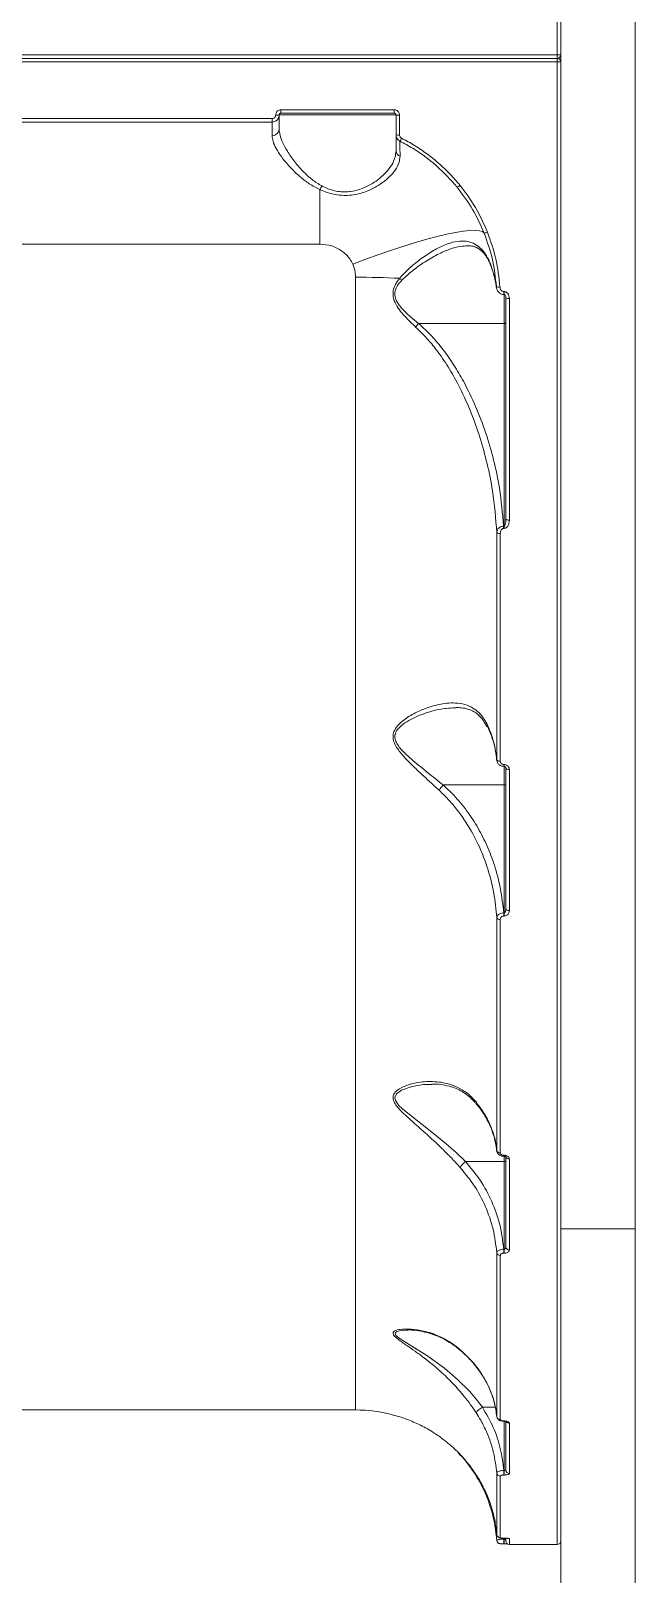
# Model space of a CAD drawing. Header units: millimetres. Extents: x -8327 to 9087, y -6583 to 5996.
# Drawn here: x -463.6 to -293, y 2234.5 to 2670.7 of the extents above; entities that cross this region are included whole.
import ezdxf

# ---------------------------------------------------------------- set-up
doc = ezdxf.new("R2010")
doc.units = ezdxf.units.MM
doc.layers.add('DIKOM_ОБЪЕКТ', color=7, linetype='Continuous')

msp = doc.modelspace()

# ---------------------------------------------------------------- linework, layer by layer
at = {"layer": 'DIKOM_ОБЪЕКТ', "color": 7, "linetype": 'Continuous', "lineweight": 15}
for p, q in [((-315.039, 2663.931), (-315.039, 3082.929)), ((-314.039, 2332.15), (-314.039, 2993.707)), ((-293.039, 2332.15), (-293.039, 2993.707)), ((-799.039, 2663.931), (-315.039, 2663.931)), ((-315.039, 2662.929), (-799.039, 2662.929)), ((-315.039, 2661.926), (-799.039, 2661.926)), ((-315.039, 2663.931), (-315.039, 2662.929)), ((-315.039, 2662.929), (-315.039, 2661.926)), ((-315.039, 2242.928), (-315.039, 2661.926)), ((-393.039, 2648.394), (-361.039, 2648.394)), ((-393.039, 2647.428), (-393.039, 2648.394)), ((-361.039, 2647.428), (-361.039, 2648.394)), ((-478.539, 2645.888), (-395.539, 2645.888)), ((-395.539, 2644.928), (-478.539, 2644.928)), ((-395.539, 2644.928), (-395.539, 2645.888)), ((-395.539, 2641.071), (-395.539, 2644.928)), ((-393.539, 2646.928), (-393.539, 2642.878)), ((-360.539, 2646.928), (-393.539, 2646.928)), ((-361.039, 2647.428), (-393.039, 2647.428)), ((-360.539, 2641.315), (-360.539, 2646.928)), ((-359.539, 2646.89), (-359.539, 2641.264)), ((-382.039, 2625.835), (-382.039, 2610.426)), ((-382.039, 2610.426), (-732.039, 2610.426)), ((-333.937, 2604.778), (-333.927, 2604.754)), ((-371.989, 2280.929), (-371.989, 2601.081)), ((-330.134, 2597.025), (-330.039, 2597.025)), ((-330.134, 2596.182), (-330.134, 2597.025)), ((-330.134, 2596.182), (-330.039, 2596.182)), ((-330.039, 2596.182), (-330.039, 2597.025)), ((-330.039, 2588.012), (-330.039, 2596.192)), ((-329.539, 2532.728), (-329.539, 2595.244)), ((-328.539, 2595.083), (-328.539, 2532.417)), ((-354.152, 2588.012), (-330.039, 2588.012)), ((-330.039, 2530.723), (-330.039, 2588.012)), ((-330.161, 2530.723), (-330.039, 2530.723)), ((-330.161, 2530.723), (-330.161, 2530.076)), ((-330.039, 2530.076), (-330.161, 2530.076)), ((-330.039, 2530.723), (-330.039, 2530.076)), ((-332.097, 2464.734), (-332.097, 2528.913)), ((-331.099, 2528.617), (-331.099, 2464.295)), ((-332.163, 2465.024), (-332.129, 2464.6)), ((-330.072, 2463.323), (-330.039, 2463.323)), ((-330.072, 2462.798), (-330.072, 2463.323)), ((-330.072, 2462.798), (-330.039, 2462.798)), ((-330.039, 2462.798), (-330.039, 2463.323)), ((-330.039, 2457.576), (-330.039, 2462.799)), ((-329.539, 2422.617), (-329.539, 2462.385)), ((-328.539, 2461.907), (-328.539, 2422.043)), ((-347.199, 2457.576), (-330.039, 2457.576)), ((-330.039, 2421.421), (-330.039, 2457.576)), ((-330.143, 2421.421), (-330.039, 2421.421)), ((-330.143, 2421.421), (-330.143, 2420.522)), ((-330.039, 2421.421), (-330.039, 2420.522)), ((-332.097, 2354.262), (-332.097, 2420.093)), ((-331.099, 2419.556), (-331.099, 2353.579)), ((-330.039, 2420.522), (-330.143, 2420.522)), ((-340.927, 2351.158), (-330.039, 2351.158)), ((-330.094, 2352.9), (-330.039, 2352.9)), ((-330.094, 2352.638), (-330.094, 2352.9)), ((-330.094, 2352.638), (-330.039, 2352.638)), ((-330.039, 2352.638), (-330.039, 2352.9)), ((-330.039, 2351.158), (-330.039, 2352.638)), ((-330.039, 2326.357), (-330.039, 2351.158)), ((-329.539, 2326.969), (-329.539, 2352.628)), ((-328.539, 2351.887), (-328.539, 2326.167)), ((-293.039, 2332.15), (-314.039, 2332.15)), ((-314.039, 2226.112), (-314.039, 2332.15)), ((-293.039, 2226.112), (-293.039, 2332.15)), ((-332.097, 2279.078), (-332.097, 2325.364)), ((-330.119, 2326.357), (-330.039, 2326.357)), ((-330.119, 2326.357), (-330.119, 2325.227)), ((-330.039, 2325.227), (-330.119, 2325.227)), ((-330.039, 2326.357), (-330.039, 2325.227)), ((-331.099, 2324.617), (-331.099, 2278.229)), ((-357.169, 2303.482), (-357.593, 2303.484)), ((-336.154, 2281.699), (-332.524, 2281.699)), ((-742.089, 2280.929), (-371.989, 2280.929)), ((-330.119, 2277.818), (-330.039, 2277.818)), ((-330.119, 2277.735), (-330.119, 2277.818)), ((-330.119, 2277.735), (-330.039, 2277.735)), ((-330.119, 2277.735), (-330.119, 2277.735)), ((-330.039, 2277.735), (-330.039, 2277.818)), ((-330.039, 2263.817), (-330.039, 2277.735)), ((-329.539, 2263.942), (-329.539, 2277.569)), ((-328.539, 2277.192), (-328.539, 2262.99)), ((-330.094, 2263.817), (-330.039, 2263.817)), ((-330.094, 2263.817), (-330.094, 2262.534)), ((-330.039, 2263.817), (-330.039, 2262.534)), ((-332.097, 2245.724), (-332.097, 2263.115)), ((-331.099, 2262.231), (-331.099, 2244.801)), ((-330.039, 2262.534), (-330.094, 2262.534)), ((-330.143, 2244.691), (-330.039, 2244.691)), ((-330.143, 2244.687), (-330.143, 2244.691)), ((-330.143, 2244.687), (-330.039, 2244.687)), ((-330.107, 2244.685), (-330.072, 2244.432)), ((-330.072, 2244.432), (-330.039, 2244.432)), ((-330.072, 2244.432), (-330.072, 2243.097)), ((-330.072, 2243.097), (-330.039, 2243.097)), ((-330.039, 2244.687), (-330.039, 2244.691)), ((-330.039, 2244.432), (-330.039, 2244.684)), ((-330.039, 2244.432), (-330.039, 2243.097)), ((-329.539, 2243.928), (-329.539, 2244.532)), ((-328.539, 2244.525), (-328.539, 2242.928)), ((-328.539, 2242.928), (-315.039, 2242.928))]:
    msp.add_line(p, q, dxfattribs=at)
at = {"layer": 'DIKOM_ОБЪЕКТ', "color": 7, "linetype": 'Continuous', "lineweight": 15, "flags": 128}
for points in [[(-335.646, 2613.544), (-336.123, 2613.959), (-336.962, 2614.222), (-338.155, 2614.332), (-339.689, 2614.287), (-341.549, 2614.086), (-343.717, 2613.733), (-346.172, 2613.232), (-348.89, 2612.585), (-351.843, 2611.802), (-355.002, 2610.888), (-358.336, 2609.853), (-361.813, 2608.707), (-365.398, 2607.462), (-369.055, 2606.129), (-372.749, 2604.723)], [(-333.993, 2605.107), (-333.963, 2604.855), (-333.937, 2604.778)], [(-329.539, 2588.177), (-329.549, 2588.145), (-329.577, 2588.114), (-329.624, 2588.085), (-329.686, 2588.06), (-329.762, 2588.04), (-329.848, 2588.025), (-329.942, 2588.015), (-330.039, 2588.012)], [(-329.539, 2532.728), (-329.52, 2532.667), (-329.463, 2532.609), (-329.371, 2532.555), (-329.247, 2532.508), (-329.095, 2532.469), (-328.922, 2532.44), (-328.735, 2532.423), (-328.539, 2532.417)], [(-332.097, 2464.734), (-332.066, 2464.647), (-332.001, 2464.564), (-331.904, 2464.488), (-331.78, 2464.422), (-331.632, 2464.368), (-331.465, 2464.328), (-331.285, 2464.304), (-331.099, 2464.295)], [(-329.539, 2462.385), (-329.52, 2462.292), (-329.463, 2462.202), (-329.371, 2462.12), (-329.247, 2462.047), (-329.095, 2461.987), (-328.922, 2461.943), (-328.735, 2461.916), (-328.539, 2461.907)], [(-329.539, 2457.737), (-329.549, 2457.706), (-329.577, 2457.675), (-329.624, 2457.648), (-329.686, 2457.623), (-329.762, 2457.603), (-329.848, 2457.588), (-329.942, 2457.579), (-330.039, 2457.576)], [(-329.539, 2422.617), (-329.52, 2422.505), (-329.463, 2422.397), (-329.371, 2422.298), (-329.247, 2422.211), (-329.095, 2422.14), (-328.922, 2422.087), (-328.735, 2422.054), (-328.539, 2422.043)], [(-350.477, 2372.892), (-352.775, 2372.894), (-355.993, 2372.382), (-358.956, 2371.337), (-360.438, 2370.249), (-360.86, 2369.278), (-360.678, 2368.342), (-360.549, 2368.083), (-359.754, 2367.013), (-358.709, 2365.99), (-356.311, 2364.007), (-351.363, 2360.165), (-346.383, 2356.128), (-343.596, 2353.672), (-340.93, 2351.158), (-340.93, 2351.157), (-340.93, 2351.157)], [(-329.539, 2351.321), (-329.549, 2351.289), (-329.577, 2351.259), (-329.624, 2351.231), (-329.686, 2351.206), (-329.762, 2351.186), (-329.848, 2351.17), (-329.942, 2351.161), (-330.039, 2351.158)], [(-357.593, 2303.484), (-358.699, 2303.488), (-360.352, 2303.128), (-360.829, 2302.728), (-360.734, 2302.183), (-360.729, 2302.175), (-360.582, 2301.985), (-359.372, 2301.009), (-356.789, 2299.409), (-351.854, 2296.318), (-346.849, 2292.708), (-343.188, 2289.567), (-339.751, 2286.102), (-337.88, 2283.93), (-336.162, 2281.699), (-336.161, 2281.697), (-336.161, 2281.697)]]:
    msp.add_lwpolyline(points, dxfattribs=at)
at = {"layer": 'DIKOM_ОБЪЕКТ', "color": 7, "linetype": 'Continuous', "lineweight": 15}
for centre, radius, start, end in [((-314.8, 2554.813), 109.118, 89.60086, 90.12591), ((-315.039, 2663.928), 1, 270, 0), ((-315.039, 2661.928), 1, 0, 90), ((-314.747, 2748.773), 86.847, 269.80677, 270.46646), ((-394.29, 2653.468), 6.582, 267.82542, 276.5441), ((-359.789, 2653.471), 6.586, 263.45781, 272.1732), ((-395.448, 2642.98), 1.911, 267.24783, 356.94772), ((-359.79, 2646.133), 4.876, 261.15781, 272.94639), ((-367.733, 2644.541), 9.686, 328.85272, 334.48845), ((-358.779, 2636.883), 1.761, 181.8375, 248.85896), ((-388.399, 2629.786), 7.487, 328.14355, 337.15848), ((-344.889, 2629.63), 3.544, 297.43757, 312.81904), ((-335.802, 2615.921), 2.382, 273.76521, 297.07251), ((-371.866, 2364.714), 236.367, 87.00391, 90.02988), ((-355.328, 2605.206), 6.107, 226.74898, 234.33681), ((-331.561, 2600.262), 1.972, 250.87592, 280.19232), ((-328.783, 2596.754), 1.689, 243.38201, 278.28084), ((-348.027, 2582.037), 8.557, 135.7121, 144.5976), ((-331.302, 2529.762), 1.163, 226.87833, 280.02249), ((-331.249, 2420.473), 0.929, 204.1231, 279.26232), ((-331.203, 2354.498), 0.925, 194.80831, 276.41333), ((-328.638, 2352.829), 0.947, 200.96405, 275.96843), ((-331.178, 2325.55), 0.937, 191.50656, 274.84575), ((-328.629, 2327.08), 0.918, 186.97265, 275.58457), ((-371.989, 2240.928), 40, 74.5152, 90), ((-331.135, 2279.197), 0.969, 187.04897, 272.13534), ((-328.551, 2278.219), 1.028, 217.69225, 270.65062), ((-328.563, 2263.967), 0.977, 181.44136, 271.36391), ((-331.12, 2263.213), 0.982, 185.68647, 271.18773), ((-331.101, 2245.799), 0.998, 184.35084, 270.10081), ((-328.539, 2243.928), 1, 180, 270), ((-328.54, 2245.527), 1.002, 243.21311, 270.02641), ((-315.039, 2243.928), 1, 270, 0)]:
    msp.add_arc(centre, radius, start, end, dxfattribs=at)
for points, knots in [([(-394.539, 2646.89), (-394.532, 2647.001), (-394.514, 2647.281), (-394.334, 2647.704), (-393.995, 2648.085), (-393.545, 2648.344), (-393.208, 2648.377), (-393.039, 2648.394)], [0, 0, 0, 0, 0.1418188, 0.3567603, 0.5713671, 0.7857156, 1, 1, 1, 1]), ([(-361.039, 2648.394), (-360.929, 2648.387), (-360.651, 2648.368), (-360.229, 2648.188), (-359.848, 2647.848), (-359.589, 2647.398), (-359.556, 2647.059), (-359.539, 2646.89)], [0, 0, 0, 0, 0.14060022, 0.35513644, 0.56988869, 0.78491854, 1, 1, 1, 1]), ([(-393.539, 2646.928), (-393.549, 2646.781), (-393.574, 2646.408), (-393.814, 2645.846), (-394.266, 2645.339), (-394.865, 2644.995), (-395.315, 2644.951), (-395.539, 2644.928)], [0, 0, 0, 0, 0.1417442, 0.3564179, 0.5709623, 0.7854508, 1, 1, 1, 1]), ([(-395.539, 2645.888), (-395.427, 2645.899), (-395.202, 2645.921), (-394.903, 2646.094), (-394.677, 2646.348), (-394.557, 2646.63), (-394.544, 2646.816), (-394.539, 2646.89)], [0, 0, 0, 0, 0.2142419, 0.4286219, 0.6431982, 0.8580901, 1, 1, 1, 1]), ([(-393.039, 2647.428), (-393.096, 2647.423), (-393.208, 2647.412), (-393.358, 2647.326), (-393.471, 2647.199), (-393.531, 2647.058), (-393.537, 2646.965), (-393.539, 2646.928)], [0, 0, 0, 0, 0.2138816, 0.4280657, 0.6426575, 0.8577869, 1, 1, 1, 1]), ([(-360.539, 2646.928), (-360.545, 2646.985), (-360.556, 2647.097), (-360.642, 2647.247), (-360.769, 2647.36), (-360.91, 2647.42), (-361.003, 2647.426), (-361.039, 2647.428)], [0, 0, 0, 0, 0.21531579, 0.43073605, 0.64540801, 0.85960574, 1, 1, 1, 1]), ([(-382.039, 2625.835), (-383.062, 2626.357), (-385.112, 2627.404), (-387.956, 2629.68), (-390.661, 2632.295), (-392.882, 2635.02), (-394.435, 2637.437), (-395.366, 2639.455), (-395.484, 2640.557), (-395.539, 2641.071)], [0, 0, 0, 0, 0.1281499, 0.2567375, 0.426812, 0.5968809, 0.7373112, 0.877572, 1, 1, 1, 1]), ([(-393.539, 2642.878), (-393.49, 2642.338), (-393.384, 2641.182), (-392.557, 2639.071), (-391.186, 2636.549), (-389.205, 2633.696), (-386.825, 2630.965), (-384.285, 2628.572), (-382.436, 2627.449), (-381.499, 2626.88)], [0, 0, 0, 0, 0.1227089, 0.2624602, 0.4060145, 0.574923, 0.74826, 0.872362, 1, 1, 1, 1]), ([(-359.443, 2639.531), (-359.495, 2639.559), (-359.744, 2639.694), (-360.127, 2640.042), (-360.473, 2640.64), (-360.517, 2641.09), (-360.539, 2641.315)], [0, 0, 0, 0, 0.0806105, 0.3870545, 0.6936271, 1, 1, 1, 1]), ([(-360.539, 2636.826), (-360.539, 2637.673), (-360.539, 2639.415), (-360.539, 2640.989), (-360.539, 2641.206), (-360.539, 2641.315)], [0, 0, 0, 0, 0.3175214, 0.6539196, 1, 1, 1, 1]), ([(-359.539, 2641.264), (-359.528, 2641.151), (-359.506, 2640.925), (-359.333, 2640.626), (-359.142, 2640.452), (-359.017, 2640.384), (-358.991, 2640.37)], [0, 0, 0, 0, 0.3066975, 0.6132369, 0.9194988, 1, 1, 1, 1]), ([(-359.443, 2639.531), (-359.442, 2639.435), (-359.439, 2639.241), (-359.43, 2637.833), (-359.421, 2636.352), (-359.416, 2635.488), (-359.414, 2635.24)], [0, 0, 0, 0, 0.3362302, 0.6822338, 0.9087819, 1, 1, 1, 1]), ([(-343.256, 2626.486), (-345.095, 2628.547), (-347.88, 2631.669), (-352.268, 2635.162), (-355.755, 2637.552), (-358.226, 2638.878), (-359.443, 2639.531)], [0, 0, 0, 0, 0.3951714, 0.5986717, 0.8021833, 1, 1, 1, 1]), ([(-358.991, 2640.37), (-357.75, 2639.701), (-355.266, 2638.364), (-351.768, 2635.977), (-348.44, 2633.301), (-345.303, 2630.338), (-343.421, 2628.133), (-342.48, 2627.031)], [0, 0, 0, 0, 0.1976856, 0.395385, 0.5930934, 0.7965434, 1, 1, 1, 1]), ([(-359.414, 2635.24), (-359.474, 2634.626), (-359.596, 2633.38), (-360.601, 2631.466), (-362.178, 2629.557), (-364.176, 2627.864), (-366.468, 2626.417), (-368.684, 2625.38), (-370.928, 2624.659), (-373.071, 2624.25), (-375.351, 2624.142), (-378.196, 2624.442), (-380.446, 2625.137), (-381.826, 2625.741), (-382.039, 2625.835)], [0, 0, 0, 0, 0.1084768, 0.2202184, 0.3276459, 0.4383048, 0.5237988, 0.6115051, 0.6745117, 0.7390861, 0.8027719, 0.8688955, 0.9797307, 1, 1, 1, 1]), ([(-381.499, 2626.88), (-381.303, 2626.782), (-380.048, 2626.154), (-378.064, 2625.453), (-375.561, 2625.137), (-374.152, 2625.187), (-372.723, 2625.366), (-371.279, 2625.687), (-369.217, 2626.45), (-367.147, 2627.553), (-365.035, 2629.062), (-363.155, 2630.852), (-361.688, 2632.836), (-360.726, 2634.857), (-360.602, 2636.164), (-360.539, 2636.826)], [0, 0, 0, 0, 0.0201, 0.1287259, 0.1852689, 0.2440041, 0.2548604, 0.3167937, 0.3805898, 0.4664195, 0.5546302, 0.6638266, 0.7761672, 0.8865573, 1, 1, 1, 1]), ([(-335.646, 2613.544), (-336.654, 2615.816), (-338.693, 2620.414), (-341.723, 2624.446), (-343.256, 2626.486)], [0, 0, 0, 0, 0.4941561, 1, 1, 1, 1]), ([(-342.48, 2627.031), (-340.951, 2624.995), (-337.856, 2620.875), (-335.772, 2616.177), (-334.718, 2613.8)], [0, 0, 0, 0, 0.4941704, 1, 1, 1, 1]), ([(-332.207, 2598.399), (-332.478, 2600.953), (-333.025, 2606.125), (-334.765, 2611.051), (-335.646, 2613.544)], [0, 0, 0, 0, 0.493842, 1, 1, 1, 1]), ([(-334.718, 2613.8), (-333.839, 2611.315), (-332.06, 2606.281), (-331.497, 2600.996), (-331.212, 2598.321)], [0, 0, 0, 0, 0.4938447, 1, 1, 1, 1]), ([(-372.749, 2604.723), (-373.016, 2605.242), (-373.765, 2606.696), (-375.771, 2608.621), (-378.721, 2610.137), (-380.926, 2610.329), (-382.039, 2610.426)], [0, 0, 0, 0, 0.1529673, 0.428371, 0.7114348, 1, 1, 1, 1]), ([(-359.512, 2600.758), (-358.538, 2601.805), (-356.59, 2603.902), (-353.293, 2606.459), (-349.988, 2608.687), (-346.787, 2610.292), (-343.865, 2611.2), (-341.362, 2611.401), (-339.187, 2610.951), (-337.319, 2609.947), (-335.687, 2608.3), (-334.617, 2606.565), (-334.114, 2605.39), (-333.993, 2605.107)], [0, 0, 0, 0, 0.1036781, 0.2075423, 0.3205746, 0.4335415, 0.5338129, 0.6340019, 0.7184883, 0.802912, 0.8879583, 0.9729251, 1, 1, 1, 1]), ([(-340.297, 2609.908), (-340.981, 2609.896), (-342.591, 2609.87), (-345.448, 2609.032), (-348.824, 2607.562), (-352.307, 2605.509), (-355.758, 2603.136), (-357.838, 2601.214), (-358.888, 2600.244)], [0, 0, 0, 0, 0.1225402, 0.2885947, 0.4728309, 0.6613422, 0.8291043, 1, 1, 1, 1]), ([(-340.301, 2609.939), (-340.127, 2609.947), (-339.484, 2609.973), (-338.513, 2609.753), (-337.403, 2609.297), (-336.443, 2608.603), (-335.561, 2607.687), (-334.778, 2606.526), (-334.23, 2605.525), (-333.993, 2604.883), (-333.944, 2604.75)], [0, 0, 0, 0, 0.0622918, 0.2308161, 0.4062713, 0.5534152, 0.6922659, 0.8399836, 0.9668655, 1, 1, 1, 1]), ([(-371.989, 2601.081), (-371.99, 2601.139), (-371.994, 2601.779), (-372.122, 2603.033), (-372.537, 2604.152), (-372.749, 2604.723)], [0, 0, 0, 0, 0.0468426, 0.5142562, 1, 1, 1, 1]), ([(-333.993, 2605.107), (-333.625, 2604.128), (-332.798, 2601.928), (-332.418, 2599.658), (-332.207, 2598.399)], [0, 0, 0, 0, 0.4451116, 1, 1, 1, 1]), ([(-333.989, 2604.76), (-333.9, 2604.545), (-333.438, 2603.436), (-332.824, 2601.388), (-332.373, 2599.419), (-332.266, 2598.363), (-332.254, 2598.24)], [0, 0, 0, 0, 0.1011172, 0.5219991, 0.944144, 1, 1, 1, 1]), ([(-355.002, 2586.994), (-355.737, 2587.68), (-357.216, 2589.059), (-359.126, 2591.158), (-360.631, 2593.303), (-361.429, 2595.332), (-361.4, 2597.353), (-360.722, 2599.145), (-359.926, 2600.206), (-359.512, 2600.758)], [0, 0, 0, 0, 0.1836433, 0.3692303, 0.5090721, 0.6522059, 0.7508426, 0.8702082, 1, 1, 1, 1]), ([(-358.888, 2600.244), (-359.321, 2599.76), (-360.138, 2598.845), (-360.869, 2597.246), (-360.899, 2595.523), (-360.409, 2594.377), (-359.648, 2593.13), (-358.459, 2591.7), (-356.47, 2589.834), (-354.925, 2588.62), (-354.152, 2588.012)], [0, 0, 0, 0, 0.1297987, 0.2451237, 0.3384592, 0.4557912, 0.4772367, 0.6177297, 0.8086906, 1, 1, 1, 1]), ([(-332.184, 2598.249), (-332.182, 2598.21), (-332.166, 2597.86), (-331.923, 2597.279), (-331.423, 2596.637), (-330.811, 2596.289), (-330.352, 2596.141), (-330.136, 2596.183), (-330.132, 2596.184)], [0, 0, 0, 0, 0.0374358, 0.3320815, 0.5751423, 0.7924097, 0.9964118, 1, 1, 1, 1]), ([(-331.212, 2598.321), (-331.187, 2598.155), (-331.138, 2597.828), (-330.908, 2597.425), (-330.623, 2597.162), (-330.358, 2597.041), (-330.196, 2597.029), (-330.134, 2597.025)], [0, 0, 0, 0, 0.2734992, 0.5392732, 0.7386485, 0.898911, 1, 1, 1, 1]), ([(-330.1, 2596.171), (-330.084, 2596.175), (-330.054, 2596.184), (-330.002, 2596.18), (-329.934, 2596.155), (-329.821, 2596.074), (-329.674, 2595.877), (-329.555, 2595.583), (-329.557, 2595.351), (-329.558, 2595.243)], [0, 0, 0, 0, 0.0413736, 0.0760143, 0.1212428, 0.2248784, 0.4217685, 0.7317677, 1, 1, 1, 1]), ([(-330.039, 2597.025), (-329.93, 2597.016), (-329.676, 2596.994), (-329.286, 2596.793), (-328.902, 2596.404), (-328.601, 2595.81), (-328.561, 2595.334), (-328.539, 2595.083)], [0, 0, 0, 0, 0.1205397, 0.2783762, 0.4706202, 0.7208469, 1, 1, 1, 1]), ([(-332.097, 2528.913), (-332.405, 2532.849), (-332.916, 2539.376), (-334.732, 2548.36), (-336.808, 2555.961), (-339.5, 2563.451), (-342.541, 2570.061), (-345.764, 2575.749), (-348.768, 2580.132), (-351.834, 2583.919), (-353.943, 2585.966), (-355.002, 2586.994)], [0, 0, 0, 0, 0.1867538, 0.3097294, 0.4327026, 0.5585121, 0.6842844, 0.7740111, 0.8643077, 0.9318927, 1, 1, 1, 1]), ([(-354.152, 2588.012), (-352.898, 2586.842), (-350.388, 2584.501), (-347.113, 2580.494), (-344.136, 2576.228), (-341.021, 2570.928), (-337.962, 2564.596), (-335.134, 2557.136), (-332.911, 2549.425), (-331.046, 2540.605), (-330.483, 2534.325), (-330.161, 2530.723)], [0, 0, 0, 0, 0.0792683, 0.1585944, 0.2405899, 0.3226078, 0.4472334, 0.5718921, 0.6998622, 0.8278383, 1, 1, 1, 1]), ([(-332.097, 2528.913), (-332.063, 2529.146), (-331.996, 2529.605), (-331.584, 2530.16), (-331.096, 2530.499), (-330.627, 2530.68), (-330.319, 2530.709), (-330.161, 2530.723)], [0, 0, 0, 0, 0.270465, 0.5335429, 0.7181743, 0.8552873, 1, 1, 1, 1]), ([(-330.161, 2530.076), (-330.24, 2530.067), (-330.4, 2530.049), (-330.635, 2529.903), (-330.876, 2529.622), (-331.062, 2529.171), (-331.087, 2528.807), (-331.099, 2528.617)], [0, 0, 0, 0, 0.1205916, 0.2406044, 0.4168216, 0.6949677, 1, 1, 1, 1]), ([(-330.039, 2530.723), (-330.022, 2530.725), (-329.984, 2530.73), (-329.919, 2530.776), (-329.806, 2530.92), (-329.577, 2531.57), (-329.556, 2532.21), (-329.539, 2532.728)], [0, 0, 0, 0, 0.0239423, 0.0534709, 0.1070939, 0.2794129, 1, 1, 1, 1]), ([(-328.539, 2532.417), (-328.561, 2532.112), (-328.602, 2531.525), (-328.909, 2530.8), (-329.298, 2530.35), (-329.67, 2530.119), (-329.916, 2530.09), (-330.039, 2530.076)], [0, 0, 0, 0, 0.3047225, 0.5876481, 0.7664572, 0.8828506, 1, 1, 1, 1]), ([(-348.382, 2456.072), (-349.817, 2457.387), (-352.722, 2460.05), (-356.504, 2463.595), (-359.058, 2466.338), (-360.415, 2468.19), (-361.189, 2469.676), (-361.495, 2471.234), (-361.157, 2472.844), (-360.162, 2474.316), (-358.77, 2475.63), (-356.663, 2477.124), (-353.423, 2478.835), (-349.867, 2480.061), (-346.745, 2480.653), (-344.266, 2480.816), (-341.726, 2480.559), (-339.395, 2479.74), (-337.45, 2478.401), (-335.962, 2476.779), (-335.201, 2475.37), (-334.855, 2474.73)], [0, 0, 0, 0, 0.0913263, 0.1848751, 0.239018, 0.2664376, 0.2946545, 0.3210555, 0.3475141, 0.3830347, 0.4182928, 0.4536295, 0.5268342, 0.6259276, 0.6770919, 0.7282376, 0.7903865, 0.8540584, 0.9046375, 0.9566751, 1, 1, 1, 1]), ([(-343.547, 2479.381), (-344.989, 2479.318), (-348.035, 2479.184), (-352.019, 2477.982), (-355.266, 2476.698), (-357.547, 2475.514), (-359.395, 2474.118), (-360.604, 2472.651), (-360.973, 2471.196), (-360.649, 2469.83), (-359.895, 2468.572), (-359.194, 2467.74), (-358.044, 2466.496), (-355.711, 2464.366), (-351.772, 2461.165), (-348.724, 2458.773), (-347.199, 2457.576)], [0, 0, 0, 0, 0.1289528, 0.2721511, 0.3392683, 0.4064227, 0.4730001, 0.5201659, 0.5541644, 0.5880804, 0.6224434, 0.65703, 0.6626872, 0.7379027, 0.8689194, 1, 1, 1, 1]), ([(-343.573, 2479.443), (-343.068, 2479.433), (-341.909, 2479.411), (-340.352, 2479.065), (-338.917, 2478.541), (-337.728, 2477.782), (-336.612, 2476.715), (-335.663, 2475.481), (-335.145, 2474.492), (-334.918, 2474.057)], [0, 0, 0, 0, 0.1332467, 0.3055947, 0.4476319, 0.593799, 0.743247, 0.8872458, 1, 1, 1, 1]), ([(-334.855, 2474.73), (-334.858, 2474.711), (-334.885, 2474.55), (-334.893, 2474.352), (-334.796, 2474.227), (-334.779, 2474.204)], [0, 0, 0, 0, 0.1036089, 0.8366292, 1, 1, 1, 1]), ([(-334.855, 2474.73), (-334.728, 2474.457), (-333.931, 2472.742), (-332.745, 2469.432), (-332.315, 2466.32), (-332.097, 2464.734)], [0, 0, 0, 0, 0.0849785, 0.5334595, 1, 1, 1, 1]), ([(-334.796, 2474.194), (-334.778, 2474.16), (-334.284, 2473.256), (-333.572, 2471.403), (-332.723, 2468.64), (-332.266, 2466.5), (-332.182, 2465.287), (-332.163, 2465.024)], [0, 0, 0, 0, 0.0114483, 0.3103708, 0.6119738, 0.9158229, 1, 1, 1, 1]), ([(-332.087, 2464.619), (-332.088, 2464.604), (-332.102, 2464.349), (-331.906, 2463.856), (-331.454, 2463.265), (-330.797, 2462.866), (-330.304, 2462.83), (-330.072, 2462.813)], [0, 0, 0, 0, 0.0155023, 0.2612946, 0.513932, 0.7709817, 1, 1, 1, 1]), ([(-331.099, 2464.295), (-331.087, 2464.181), (-331.061, 2463.951), (-330.863, 2463.648), (-330.577, 2463.427), (-330.292, 2463.333), (-330.123, 2463.325), (-330.072, 2463.323)], [0, 0, 0, 0, 0.23368479, 0.46728309, 0.69558949, 0.90874519, 1, 1, 1, 1]), ([(-330.04, 2462.795), (-330.014, 2462.795), (-329.945, 2462.796), (-329.834, 2462.765), (-329.716, 2462.705), (-329.615, 2462.612), (-329.547, 2462.499), (-329.55, 2462.424), (-329.551, 2462.385)], [0, 0, 0, 0, 0.067538, 0.1855373, 0.3241843, 0.501571, 0.7458482, 1, 1, 1, 1]), ([(-330.039, 2463.323), (-329.964, 2463.32), (-329.717, 2463.309), (-329.303, 2463.173), (-328.884, 2462.855), (-328.595, 2462.411), (-328.558, 2462.075), (-328.539, 2461.907)], [0, 0, 0, 0, 0.093119, 0.3038765, 0.5301794, 0.7651342, 1, 1, 1, 1]), ([(-348.382, 2456.072), (-348.355, 2456.12), (-348.266, 2456.275), (-348.04, 2456.61), (-347.665, 2457.088), (-347.357, 2457.413), (-347.203, 2457.575)], [0, 0, 0, 0, 0.1074263, 0.3494764, 0.6747227, 1, 1, 1, 1]), ([(-332.097, 2420.093), (-332.32, 2422.407), (-332.77, 2427.066), (-334.394, 2433.42), (-336.802, 2439.956), (-339.595, 2445.33), (-342.778, 2449.952), (-345.428, 2453.203), (-347.42, 2455.137), (-348.382, 2456.072)], [0, 0, 0, 0, 0.1738764, 0.350139, 0.4880603, 0.6922748, 0.7971172, 0.9019399, 1, 1, 1, 1]), ([(-347.199, 2457.576), (-347.2, 2457.576), (-347.201, 2457.576), (-347.202, 2457.575), (-347.203, 2457.575), (-347.203, 2457.575)], [0, 0, 0, 0, 0.4313086, 0.7876383, 1, 1, 1, 1]), ([(-347.203, 2457.575), (-346.193, 2456.622), (-343.768, 2454.336), (-340.45, 2450.255), (-337.306, 2445.417), (-334.721, 2440.288), (-332.556, 2434.57), (-330.885, 2428.271), (-330.39, 2423.705), (-330.143, 2421.421)], [0, 0, 0, 0, 0.0999779, 0.2399014, 0.3803225, 0.5203852, 0.6601434, 0.8300702, 1, 1, 1, 1]), ([(-332.097, 2420.093), (-332.095, 2420.118), (-332.084, 2420.292), (-331.967, 2420.594), (-331.638, 2420.943), (-331.208, 2421.198), (-330.703, 2421.372), (-330.331, 2421.405), (-330.143, 2421.421)], [0, 0, 0, 0, 0.0391442, 0.2683324, 0.4663642, 0.6436515, 0.8199248, 1, 1, 1, 1]), ([(-330.039, 2421.421), (-330.014, 2421.424), (-329.963, 2421.43), (-329.863, 2421.488), (-329.753, 2421.618), (-329.647, 2421.847), (-329.567, 2422.165), (-329.541, 2422.434), (-329.54, 2422.595), (-329.539, 2422.617)], [0, 0, 0, 0, 0.0552105, 0.109792, 0.2436553, 0.4174196, 0.651802, 0.9517732, 1, 1, 1, 1]), ([(-328.539, 2422.043), (-328.54, 2422.015), (-328.544, 2421.808), (-328.627, 2421.452), (-328.88, 2421.041), (-329.212, 2420.751), (-329.603, 2420.56), (-329.894, 2420.535), (-330.039, 2420.522)], [0, 0, 0, 0, 0.0392129, 0.2872609, 0.4951927, 0.6710002, 0.8353463, 1, 1, 1, 1]), ([(-330.143, 2420.522), (-330.237, 2420.514), (-330.426, 2420.498), (-330.678, 2420.375), (-330.888, 2420.19), (-331.045, 2419.931), (-331.097, 2419.707), (-331.099, 2419.575), (-331.099, 2419.556)], [0, 0, 0, 0, 0.1673401, 0.334461, 0.5090627, 0.7129836, 0.957647, 1, 1, 1, 1]), ([(-342.408, 2349.439), (-343.238, 2350.341), (-344.91, 2352.159), (-348.21, 2355.464), (-352.323, 2359.291), (-356.368, 2362.81), (-359.034, 2365.298), (-360.377, 2366.811), (-361.206, 2368.052), (-361.524, 2369.351), (-360.987, 2370.677), (-359.383, 2371.948), (-356.804, 2372.976), (-353.214, 2373.728), (-349.79, 2373.818), (-346.711, 2373.356), (-344.252, 2372.645), (-341.725, 2371.426), (-339.525, 2369.789), (-338.325, 2368.419), (-337.864, 2367.893)], [0, 0, 0, 0, 0.0563548, 0.1136127, 0.2103718, 0.3099852, 0.3619825, 0.3883042, 0.4153393, 0.4457389, 0.4741012, 0.5168002, 0.5802353, 0.6452981, 0.7405631, 0.7897142, 0.8388486, 0.8993627, 0.9613645, 1, 1, 1, 1]), ([(-350.461, 2372.987), (-350.266, 2372.996), (-349.205, 2373.04), (-347.371, 2372.839), (-345.113, 2372.348), (-343.138, 2371.622), (-341.405, 2370.687), (-339.787, 2369.459), (-338.574, 2368.323), (-337.963, 2367.518), (-337.809, 2367.315)], [0, 0, 0, 0, 0.0404837, 0.2201565, 0.3911311, 0.5341566, 0.6703326, 0.8144088, 0.953263, 1, 1, 1, 1]), ([(-337.864, 2367.893), (-336.886, 2366.549), (-334.907, 2363.831), (-333.206, 2359.794), (-332.373, 2356.567), (-332.168, 2354.86), (-332.097, 2354.262)], [0, 0, 0, 0, 0.3181986, 0.6439685, 0.8752542, 1, 1, 1, 1]), ([(-337.864, 2367.893), (-337.864, 2367.867), (-337.863, 2367.764), (-337.839, 2367.591), (-337.751, 2367.49), (-337.705, 2367.438)], [0, 0, 0, 0, 0.1438089, 0.5628453, 1, 1, 1, 1]), ([(-337.793, 2367.37), (-337.54, 2367.068), (-336.66, 2366.014), (-335.433, 2364.088), (-334.117, 2361.616), (-333.119, 2359.059), (-332.424, 2356.57), (-332.222, 2354.928), (-332.129, 2354.166)], [0, 0, 0, 0, 0.0757308, 0.2642623, 0.4539686, 0.6444262, 0.8351681, 1, 1, 1, 1]), ([(-342.408, 2349.439), (-342.393, 2349.476), (-342.35, 2349.583), (-342.199, 2349.84), (-341.894, 2350.237), (-341.44, 2350.719), (-341.1, 2351.011), (-340.93, 2351.157)], [0, 0, 0, 0, 0.0873228, 0.2536185, 0.5024142, 0.7512044, 1, 1, 1, 1]), ([(-340.93, 2351.157), (-340.929, 2351.158), (-340.929, 2351.158), (-340.928, 2351.158), (-340.927, 2351.158), (-340.927, 2351.158)], [0, 0, 0, 0, 0.38989288, 0.87102706, 1, 1, 1, 1]), ([(-340.927, 2351.158), (-339.487, 2349.426), (-336.569, 2345.918), (-333.366, 2339.857), (-331.014, 2333.3), (-330.42, 2328.691), (-330.119, 2326.357)], [0, 0, 0, 0, 0.2419621, 0.4901383, 0.7417766, 1, 1, 1, 1]), ([(-332.129, 2354.166), (-332.104, 2354.048), (-332.079, 2353.926), (-332.076, 2353.804), (-332.076, 2353.8)], [0, 0, 0, 0, 0.9681196, 1, 1, 1, 1]), ([(-332.075, 2354.177), (-332.078, 2354.143), (-332.093, 2353.922), (-331.903, 2353.536), (-331.539, 2353.095), (-330.995, 2352.783), (-330.481, 2352.628), (-330.169, 2352.653), (-330.095, 2352.659)], [0, 0, 0, 0, 0.037243, 0.2455078, 0.449178, 0.6711697, 0.922298, 1, 1, 1, 1]), ([(-331.099, 2353.579), (-331.088, 2353.503), (-331.066, 2353.35), (-330.893, 2353.147), (-330.639, 2352.993), (-330.356, 2352.912), (-330.169, 2352.903), (-330.094, 2352.9)], [0, 0, 0, 0, 0.2143157, 0.4284931, 0.642947, 0.8577339, 1, 1, 1, 1]), ([(-330.04, 2352.635), (-329.984, 2352.634), (-329.86, 2352.632), (-329.693, 2352.59), (-329.572, 2352.537), (-329.505, 2352.489), (-329.503, 2352.485), (-329.501, 2352.483)], [0, 0, 0, 0, 0.1827573, 0.4090422, 0.6115478, 0.8033043, 1, 1, 1, 1]), ([(-330.039, 2352.9), (-329.929, 2352.895), (-329.65, 2352.883), (-329.229, 2352.761), (-328.848, 2352.532), (-328.589, 2352.228), (-328.556, 2352.001), (-328.539, 2351.887)], [0, 0, 0, 0, 0.1407672, 0.3552921, 0.5700389, 0.7849865, 1, 1, 1, 1]), ([(-332.097, 2325.364), (-332.368, 2327.586), (-332.917, 2332.09), (-335.142, 2338.424), (-338.224, 2344.345), (-341.002, 2347.727), (-342.408, 2349.439)], [0, 0, 0, 0, 0.25360366, 0.51396987, 0.75397172, 1, 1, 1, 1]), ([(-332.097, 2325.364), (-332.081, 2325.446), (-332.047, 2325.63), (-331.78, 2325.9), (-331.335, 2326.136), (-330.762, 2326.306), (-330.333, 2326.34), (-330.119, 2326.357)], [0, 0, 0, 0, 0.1700305, 0.3807935, 0.5867087, 0.7931044, 1, 1, 1, 1]), ([(-330.119, 2325.227), (-330.227, 2325.221), (-330.441, 2325.208), (-330.728, 2325.109), (-330.948, 2324.963), (-331.078, 2324.791), (-331.093, 2324.671), (-331.099, 2324.617)], [0, 0, 0, 0, 0.20393684, 0.40800995, 0.61353791, 0.82652949, 1, 1, 1, 1]), ([(-330.039, 2326.357), (-329.994, 2326.361), (-329.939, 2326.366), (-329.835, 2326.406), (-329.725, 2326.478), (-329.615, 2326.625), (-329.55, 2326.795), (-329.543, 2326.914), (-329.539, 2326.969)], [0, 0, 0, 0, 0.1444705, 0.1754276, 0.3625092, 0.5709956, 0.8045644, 1, 1, 1, 1]), ([(-328.539, 2326.167), (-328.55, 2326.083), (-328.573, 2325.896), (-328.776, 2325.63), (-329.115, 2325.406), (-329.551, 2325.256), (-329.876, 2325.236), (-330.039, 2325.227)], [0, 0, 0, 0, 0.1742021, 0.3896007, 0.5958143, 0.7978749, 1, 1, 1, 1]), ([(-337.864, 2280.048), (-338.392, 2280.837), (-339.456, 2282.429), (-341.653, 2285.282), (-344.502, 2288.522), (-348.361, 2292.253), (-351.986, 2295.216), (-355.18, 2297.534), (-357.667, 2299.255), (-359.818, 2300.722), (-360.955, 2301.718), (-361.38, 2302.357), (-361.462, 2302.845), (-360.843, 2303.415), (-359.088, 2303.827), (-356.236, 2303.837), (-352.474, 2303.261), (-348.271, 2301.87), (-344.789, 2299.92), (-342.904, 2298.369), (-342.408, 2297.961)], [0, 0, 0, 0, 0.0440613, 0.0889552, 0.1624852, 0.2382039, 0.3352448, 0.3852633, 0.43526, 0.4935509, 0.5321345, 0.5402084, 0.5665594, 0.5927388, 0.6382716, 0.7076001, 0.7787233, 0.8710024, 0.9660347, 1, 1, 1, 1]), ([(-357.594, 2303.545), (-357.24, 2303.546), (-356.315, 2303.55), (-354.591, 2303.384), (-352.402, 2302.975), (-349.97, 2302.256), (-347.613, 2301.28), (-345.429, 2300.055), (-343.683, 2298.872), (-342.679, 2297.99), (-342.299, 2297.656)], [0, 0, 0, 0, 0.0739374, 0.193308, 0.3371243, 0.4891181, 0.6477675, 0.786931, 0.919402, 1, 1, 1, 1]), ([(-342.408, 2297.961), (-341.085, 2296.705), (-338.408, 2294.163), (-335.747, 2290.286), (-333.873, 2286.521), (-332.636, 2282.942), (-332.277, 2280.372), (-332.097, 2279.078)], [0, 0, 0, 0, 0.23086453, 0.46717215, 0.62656491, 0.81199018, 1, 1, 1, 1]), ([(-342.408, 2297.961), (-342.393, 2297.92), (-342.357, 2297.816), (-342.285, 2297.747), (-342.241, 2297.705)], [0, 0, 0, 0, 0.393551, 1, 1, 1, 1]), ([(-342.251, 2297.696), (-341.526, 2297.033), (-340.037, 2295.672), (-338.091, 2293.439), (-336.355, 2291.053), (-334.898, 2288.598), (-334.171, 2286.911), (-333.816, 2286.087)], [0, 0, 0, 0, 0.1918754, 0.3941115, 0.598201, 0.8039112, 1, 1, 1, 1]), ([(-333.816, 2286.087), (-333.797, 2286.047), (-333.382, 2285.14), (-332.851, 2283.308), (-332.288, 2280.992), (-332.17, 2279.556), (-332.127, 2279.033)], [0, 0, 0, 0, 0.0178363, 0.3983374, 0.7808057, 1, 1, 1, 1]), ([(-337.864, 2280.048), (-337.864, 2280.061), (-337.864, 2280.113), (-337.819, 2280.263), (-337.634, 2280.544), (-337.247, 2280.935), (-336.736, 2281.343), (-336.353, 2281.579), (-336.161, 2281.697)], [0, 0, 0, 0, 0.0380936, 0.1491973, 0.3618901, 0.5746223, 0.7873046, 1, 1, 1, 1]), ([(-336.161, 2281.697), (-336.159, 2281.698), (-336.157, 2281.699), (-336.155, 2281.699), (-336.154, 2281.699)], [0, 0, 0, 0, 0.6110388, 1, 1, 1, 1]), ([(-336.154, 2281.699), (-335.062, 2279.811), (-332.924, 2276.117), (-330.881, 2270.053), (-330.359, 2265.913), (-330.094, 2263.817)], [0, 0, 0, 0, 0.3403152, 0.6660498, 1, 1, 1, 1]), ([(-361.318, 2279.48), (-361.33, 2279.483), (-361.36, 2279.491), (-360.51, 2279.265), (-359.159, 2278.859), (-356.859, 2278.067), (-353.663, 2276.703), (-350.581, 2274.985), (-348.831, 2273.78), (-348.382, 2273.471)], [0, 0, 0, 0, 0.0623011, 0.1625175, 0.2802377, 0.4011537, 0.6535742, 0.9112519, 1, 1, 1, 1]), ([(-332.097, 2263.115), (-332.338, 2265.048), (-332.828, 2268.96), (-334.558, 2273.929), (-336.345, 2277.604), (-337.444, 2279.372), (-337.864, 2280.048)], [0, 0, 0, 0, 0.3247093, 0.6574746, 0.8690058, 1, 1, 1, 1]), ([(-332.074, 2279.036), (-332.061, 2278.92), (-332.032, 2278.665), (-331.807, 2278.334), (-331.48, 2278.052), (-331.008, 2277.841), (-330.522, 2277.729), (-330.199, 2277.747), (-330.119, 2277.752)], [0, 0, 0, 0, 0.1329243, 0.291538, 0.4529492, 0.647958, 0.9136643, 1, 1, 1, 1]), ([(-331.099, 2278.229), (-331.088, 2278.181), (-331.065, 2278.084), (-330.883, 2277.957), (-330.618, 2277.865), (-330.346, 2277.823), (-330.178, 2277.819), (-330.119, 2277.818)], [0, 0, 0, 0, 0.2288173, 0.4578509, 0.6785181, 0.8883808, 1, 1, 1, 1]), ([(-330.04, 2277.731), (-329.98, 2277.732), (-329.824, 2277.732), (-329.602, 2277.699), (-329.428, 2277.656), (-329.331, 2277.614), (-329.33, 2277.613), (-329.33, 2277.613)], [0, 0, 0, 0, 0.16294, 0.4284731, 0.6544194, 0.845768, 1, 1, 1, 1]), ([(-330.039, 2277.818), (-329.953, 2277.816), (-329.695, 2277.81), (-329.278, 2277.746), (-328.872, 2277.604), (-328.593, 2277.41), (-328.557, 2277.264), (-328.539, 2277.192)], [0, 0, 0, 0, 0.1082661, 0.3204268, 0.5430422, 0.7715646, 1, 1, 1, 1]), ([(-348.382, 2273.471), (-347.176, 2272.556), (-344.749, 2270.715), (-341.7, 2267.637), (-339.059, 2264.391), (-336.859, 2261.009), (-335.035, 2257.446), (-333.624, 2253.744), (-332.567, 2249.82), (-332.258, 2247.126), (-332.097, 2245.724)], [0, 0, 0, 0, 0.1236858, 0.2488954, 0.3689565, 0.4907432, 0.6125465, 0.7380555, 0.8635707, 1, 1, 1, 1]), ([(-334.855, 2256.174), (-335.099, 2256.769), (-335.69, 2258.21), (-336.847, 2260.533), (-338.511, 2263.337), (-340.544, 2266.192), (-342.196, 2267.965), (-342.982, 2268.809)], [0, 0, 0, 0, 0.13093507, 0.31688165, 0.50752248, 0.76553513, 1, 1, 1, 1]), ([(-332.097, 2263.115), (-332.075, 2263.187), (-332.031, 2263.33), (-331.687, 2263.532), (-331.181, 2263.693), (-330.617, 2263.789), (-330.243, 2263.809), (-330.094, 2263.817)], [0, 0, 0, 0, 0.2142469, 0.428301, 0.6427207, 0.8576207, 1, 1, 1, 1]), ([(-330.039, 2263.817), (-330.003, 2263.818), (-329.91, 2263.819), (-329.769, 2263.834), (-329.642, 2263.862), (-329.556, 2263.9), (-329.545, 2263.928), (-329.539, 2263.942)], [0, 0, 0, 0, 0.140719, 0.3552297, 0.569944, 0.7849231, 1, 1, 1, 1]), ([(-330.094, 2262.534), (-330.169, 2262.532), (-330.356, 2262.528), (-330.639, 2262.492), (-330.893, 2262.423), (-331.066, 2262.333), (-331.088, 2262.265), (-331.099, 2262.231)], [0, 0, 0, 0, 0.1422719, 0.3570856, 0.5715331, 0.7857288, 1, 1, 1, 1]), ([(-328.539, 2262.99), (-328.556, 2262.939), (-328.589, 2262.836), (-328.848, 2262.699), (-329.229, 2262.596), (-329.65, 2262.541), (-329.929, 2262.536), (-330.039, 2262.534)], [0, 0, 0, 0, 0.2150245, 0.42994863, 0.64471537, 0.85923093, 1, 1, 1, 1]), ([(-334.855, 2256.174), (-334.858, 2256.182), (-334.885, 2256.25), (-334.889, 2256.355), (-334.782, 2256.476), (-334.755, 2256.506)], [0, 0, 0, 0, 0.0960325, 0.7752221, 1, 1, 1, 1]), ([(-332.097, 2244.056), (-332.315, 2245.98), (-332.745, 2249.753), (-333.931, 2253.764), (-334.728, 2255.842), (-334.855, 2256.174)], [0, 0, 0, 0, 0.4665348, 0.9150145, 1, 1, 1, 1]), ([(-332.096, 2245.717), (-332.096, 2245.716), (-332.111, 2245.595), (-332.018, 2245.375), (-331.858, 2245.119), (-331.662, 2244.95), (-331.468, 2244.845), (-331.272, 2244.78), (-331.036, 2244.733), (-330.722, 2244.702), (-330.361, 2244.686), (-330.168, 2244.688), (-330.105, 2244.689)], [0, 0, 0, 0, 0.0006833, 0.1306671, 0.2350526, 0.3261414, 0.4091058, 0.4910621, 0.6065513, 0.7971764, 0.9339946, 1, 1, 1, 1]), ([(-332.093, 2244.048), (-332.094, 2244.042), (-332.104, 2243.92), (-332.018, 2243.708), (-331.863, 2243.465), (-331.681, 2243.306), (-331.507, 2243.209), (-331.359, 2243.159), (-331.253, 2243.137), (-331.168, 2243.126), (-331.03, 2243.113), (-330.803, 2243.105), (-330.424, 2243.098), (-330.182, 2243.097), (-330.072, 2243.097)], [0, 0, 0, 0, 0.0056519, 0.1256105, 0.2215301, 0.302576, 0.3710253, 0.4265765, 0.4668906, 0.503665, 0.5647272, 0.7523878, 0.8880149, 1, 1, 1, 1]), ([(-332.093, 2244.048), (-332.094, 2244.042), (-332.104, 2243.92), (-332.018, 2243.708), (-331.863, 2243.465), (-331.681, 2243.306), (-331.507, 2243.209), (-331.359, 2243.159), (-331.253, 2243.137), (-331.168, 2243.126), (-331.03, 2243.113), (-330.803, 2243.105), (-330.424, 2243.098), (-330.182, 2243.097), (-330.072, 2243.097)], [0, 0, 0, 0, 0.0056519, 0.1256105, 0.2215301, 0.302576, 0.3710253, 0.4265765, 0.4668906, 0.503665, 0.5647272, 0.7523878, 0.8880149, 1, 1, 1, 1]), ([(-332.097, 2244.056), (-332.083, 2244.087), (-332.052, 2244.153), (-331.761, 2244.253), (-331.299, 2244.34), (-330.718, 2244.404), (-330.289, 2244.423), (-330.072, 2244.432)], [0, 0, 0, 0, 0.1847914, 0.3988205, 0.6012749, 0.7990317, 1, 1, 1, 1]), ([(-331.099, 2244.801), (-331.083, 2244.785), (-331.055, 2244.757), (-330.85, 2244.723), (-330.593, 2244.701), (-330.343, 2244.692), (-330.189, 2244.691), (-330.143, 2244.691)], [0, 0, 0, 0, 0.3025404, 0.5346534, 0.7254332, 0.9170939, 1, 1, 1, 1]), ([(-330.039, 2244.691), (-329.969, 2244.691), (-329.727, 2244.69), (-329.332, 2244.674), (-328.923, 2244.64), (-328.607, 2244.588), (-328.563, 2244.547), (-328.539, 2244.525)], [0, 0, 0, 0, 0.0796254, 0.2756926, 0.4707562, 0.7105207, 1, 1, 1, 1]), ([(-330.039, 2244.432), (-329.997, 2244.43), (-329.942, 2244.426), (-329.839, 2244.403), (-329.728, 2244.358), (-329.619, 2244.269), (-329.552, 2244.165), (-329.543, 2244.09), (-329.539, 2244.054)], [0, 0, 0, 0, 0.1271118, 0.1625369, 0.3404199, 0.545368, 0.7830868, 1, 1, 1, 1]), ([(-330.039, 2243.097), (-330.026, 2243.097), (-329.847, 2243.097), (-329.504, 2243.095), (-329.165, 2243.089), (-329.054, 2243.085), (-329.039, 2243.085)], [0, 0, 0, 0, 0.0353337, 0.4770088, 0.9269709, 1, 1, 1, 1]), ([(-329.95, 2244.685), (-329.883, 2244.685), (-329.686, 2244.684), (-329.378, 2244.669), (-329.093, 2244.647), (-328.931, 2244.622), (-328.919, 2244.619), (-328.914, 2244.618)], [0, 0, 0, 0, 0.1214618, 0.3604688, 0.6194818, 0.8717005, 1, 1, 1, 1])]:
    msp.add_open_spline(points, degree=3, knots=knots, dxfattribs=at)

doc.saveas('drawing.dxf')
